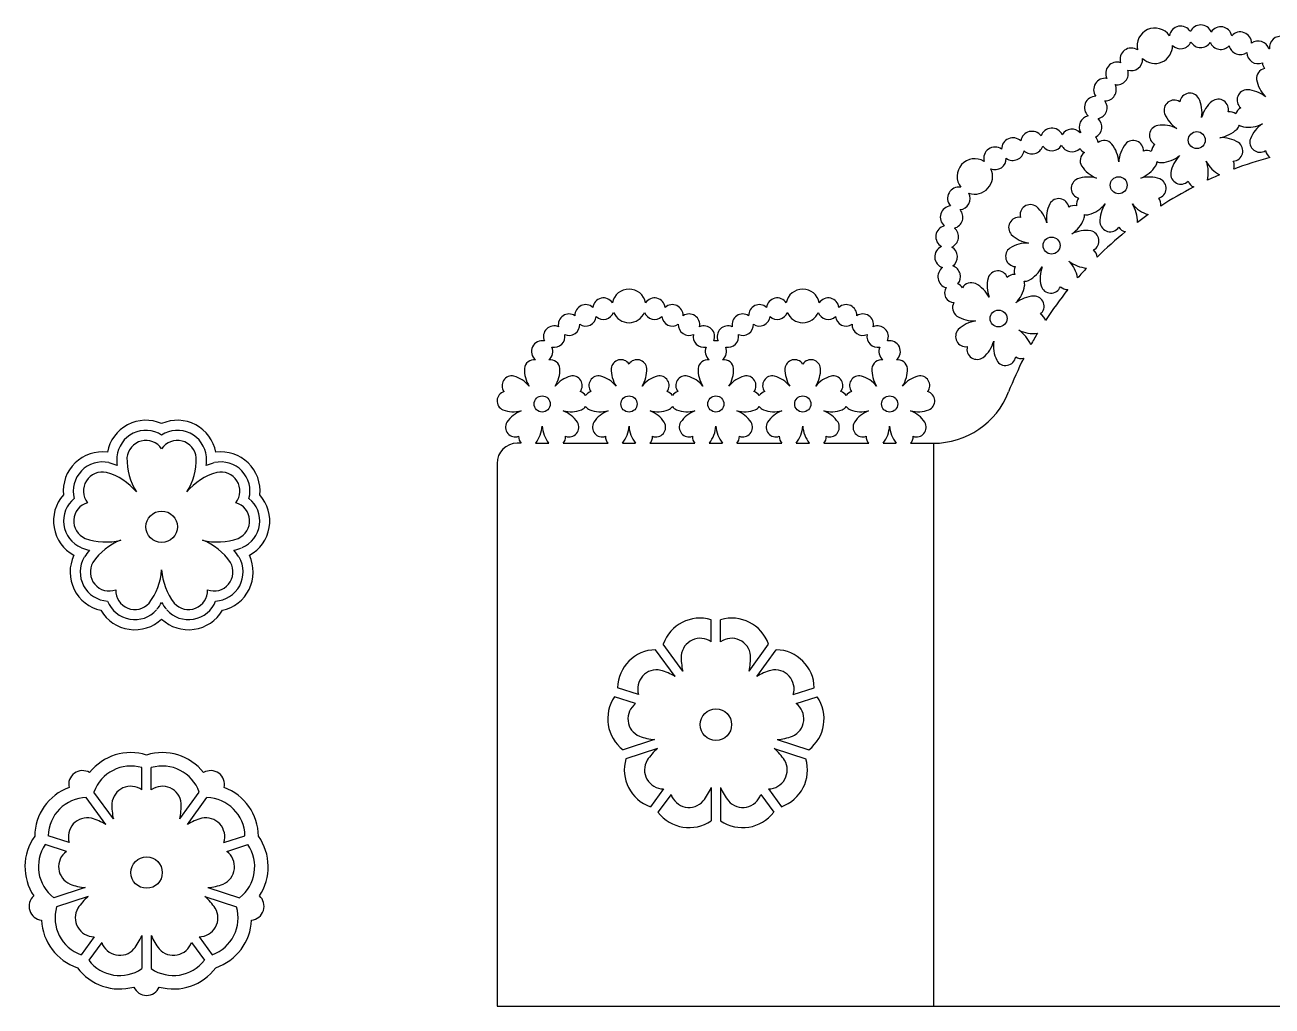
# Model space of a CAD drawing. Extents: x -262 to 68, y 38 to 190.
# Drawn here: x -262.1 to -76.9, y 38.1 to 183.9 of the extents above; entities that cross this region are included whole.
import ezdxf

# ---------------------------------------------------------------- set-up
doc = ezdxf.new("R2010")
doc.units = 0
doc.layers.get('0').update_dxf_attribs({"linetype": 'CONTINUOUS'})

msp = doc.modelspace()

# ---------------------------------------------------------------- linework, layer by layer
for p, q in [((-188.385941, 121.773206), (-188.975167, 121.773206)), ((-186.259062, 121.773206), (-184.29269, 121.773206)), ((-182.16581, 121.773206), (-175.484816, 121.773206)), ((-173.357936, 121.773206), (-171.391564, 121.773206)), ((-169.264685, 121.773206), (-162.583691, 121.773206)), ((-160.456811, 121.773206), (-158.490439, 121.773206)), ((-156.36356, 121.773206), (-149.682566, 121.773206)), ((-147.555686, 121.773206), (-145.589314, 121.773206)), ((-143.462434, 121.773206), (-136.78144, 121.773206)), ((-134.654561, 121.773206), (-132.688189, 121.773206)), ((-130.561309, 121.773206), (-127.175262, 121.773206)), ((-127.175262, 121.773206), (-127.175262, 38.138793)), ((-191.975167, 118.773206), (-191.975167, 38.138793)), ((-160.175167, 92.258281), (-160.175167, 95.549595)), ((-158.775167, 92.258281), (-158.775167, 95.549595)), ((-165.534777, 87.105426), (-168.431428, 91.092325)), ((-164.402153, 87.928326), (-167.298804, 91.915224)), ((-154.54818, 87.928326), (-151.651529, 91.915224)), ((-153.415556, 87.105426), (-150.518905, 91.092325)), ((-170.95902, 84.423353), (-174.089245, 85.440425)), ((-147.991313, 84.423353), (-144.861088, 85.440425)), ((-171.391644, 83.091874), (-174.521869, 84.108946)), ((-147.558689, 83.091874), (-144.428464, 84.108946)), ((-168.579822, 77.733741), (-173.266702, 76.210881)), ((-168.147198, 76.402262), (-172.834078, 74.879402)), ((-150.803135, 76.402262), (-146.116255, 74.879402)), ((-150.370511, 77.733741), (-145.683631, 76.210881)), ((-244.724833, 70.276579), (-244.724833, 73.567892)), ((-243.324833, 70.276579), (-243.324833, 73.567892)), ((-167.272578, 70.414694), (-169.207164, 67.751965)), ((-160.175167, 70.610242), (-160.175167, 65.682165)), ((-158.775167, 70.610242), (-158.775167, 65.682165)), ((-151.677755, 70.414694), (-149.743169, 67.751965)), ((-250.084443, 65.123724), (-252.981094, 69.110622)), ((-248.951819, 65.946623), (-251.848471, 69.933522)), ((-239.097846, 65.946623), (-236.201195, 69.933522)), ((-237.965223, 65.123724), (-235.068571, 69.110622)), ((-166.139954, 69.591795), (-168.07454, 66.929066)), ((-152.810379, 69.591795), (-150.875793, 66.929066)), ((-255.508686, 62.441651), (-258.638912, 63.458723)), ((-232.54098, 62.441651), (-229.410754, 63.458723)), ((-255.94131, 61.110172), (-259.071535, 62.127243)), ((-232.108356, 61.110172), (-228.97813, 62.127243)), ((-253.129488, 55.752039), (-257.816368, 54.229179)), ((-234.920178, 55.752039), (-230.233297, 54.229179)), ((-252.696864, 54.42056), (-257.383745, 52.8977)), ((-235.352801, 54.42056), (-230.665921, 52.8977)), ((-251.822245, 48.432992), (-253.75683, 45.770263)), ((-244.724833, 48.62854), (-244.724833, 43.700462)), ((-243.324833, 48.62854), (-243.324833, 43.700462)), ((-236.227421, 48.432992), (-234.292836, 45.770263)), ((-250.689621, 47.610092), (-252.624206, 44.947364)), ((-237.360045, 47.610092), (-235.425459, 44.947364)), ((-191.975167, 38.138793), (-126.975167, 38.138793)), ((-126.975167, 38.138793), (3.024833, 38.138793))]:
    msp.add_line(p, q)
for centre, radius in [((-88.049286, 166.820408), 1.261612), ((-99.655526, 160.119542), 1.261612), ((-109.614954, 151.152033), 1.261612), ((-117.492294, 140.309804), 1.261612), ((-185.275876, 127.611117), 1.198469), ((-172.37475, 127.611117), 1.198469), ((-159.473625, 127.611117), 1.198469), ((-146.5725, 127.611117), 1.198469), ((-133.671375, 127.611117), 1.198469), ((-241.785665, 109.3578), 2.337015), ((-159.475167, 79.955999), 2.337015), ((-244.024833, 57.974297), 2.337015)]:
    msp.add_circle(centre, radius)
for centre, radius, start, end in [((-94.290879, 180.839255), 2.632404, 34.519355, 193.480645), ((-90.459008, 182.077524), 1.682149, 30.627043, 171.333395), ((-87.473514, 182.253185), 1.682149, 21.929784, 156.107548), ((-84.495787, 181.975379), 1.682149, 12.4561, 147.410289), ((-81.604399, 181.211244), 1.682149, 0.261486, 137.936605), ((-78.939663, 179.853595), 1.682149, 18.741112, 125.741991), ((-75.598297, 180.563824), 1.682149, 78.258009, 185.330561), ((-97.775115, 178.820183), 1.682149, 56.666605, 197.372957), ((-94.290879, 180.839255), 2.632404, 226.702893, 1.297107), ((-90.459008, 182.077524), 1.682149, 224.483067, 336.107548), ((-87.473514, 182.253185), 1.682149, 210.627043, 327.410289), ((-84.495787, 181.975379), 1.682149, 201.929784, 317.936605), ((-81.604399, 181.211244), 1.682149, 192.4561, 305.741991), ((-78.939663, 179.853595), 1.682149, 180.261486, 291.638844), ((-77.050246, 178.985597), 1.439321, 98.909955, 101.886187), ((-99.903342, 176.719069), 1.682149, 71.892452, 206.070216), ((-97.775115, 178.820183), 1.682149, 251.892452, 3.516933), ((-76.884097, 178.39798), 1.439321, 184.302776, 220.021107), ((-101.689379, 174.320299), 1.682149, 80.589711, 215.5439), ((-99.903342, 176.719069), 1.682149, 260.589711, 17.372957), ((-77.663826, 175.986138), 1.520848, 102.24324, 186.598907), ((-101.689379, 174.320299), 1.682149, 270.063395, 26.070216), ((-80.547049, 172.783995), 1.520848, 89.401093, 230.222925), ((-80.866726, 169.49302), 4.823427, 51.576833, 86.010604), ((-74.424295, 176.648065), 4.823427, 189.989396, 224.423167), ((-103.056233, 171.660272), 1.682149, 90.063395, 227.738514), ((-103.056233, 171.660272), 1.682149, 282.258009, 35.5439), ((-91.402675, 171.244238), 1.520848, 57.777075, 198.598907), ((-89.092977, 172.272582), 1.520848, 29.401093, 170.222925), ((-92.102883, 170.903944), 4.823427, 351.576833, 26.010604), ((-82.685217, 168.902157), 4.823427, 129.989396, 164.423167), ((-84.878228, 171.376709), 1.520848, 345.777075, 126.598907), ((-103.83036, 168.771543), 1.682149, 102.258009, 209.258888), ((-88.371559, 172.565236), 4.823427, 201.989396, 236.423167), ((-83.186479, 169.497831), 1.520848, 52.810004, 98.222925), ((-80.811326, 170.269565), 1.520848, 117.777075, 163.189996), ((-109.580537, 166.920088), 1.682149, 24.261486, 161.936605), ((-103.83036, 168.771543), 1.682149, 296.361156, 47.738514), ((-93.55713, 167.512613), 1.520848, 101.401093, 242.222925), ((-93.18559, 164.22709), 4.823427, 63.576833, 98.010604), ((-83.186479, 169.497831), 1.520848, 317.401093, 343.189996), ((-80.811326, 170.269565), 1.520848, 232.810004, 258.598907), ((-80.439786, 173.555088), 4.823427, 261.989396, 296.423167), ((-75.625755, 165.216942), 4.823427, 123.576833, 158.010604), ((-115.366035, 165.484764), 1.682149, 45.929784, 180.107548), ((-112.532753, 166.442126), 1.682149, 36.4561, 171.410289), ((-106.593973, 166.76366), 1.682149, 42.669439, 149.741991), ((-104.449578, 166.786628), 1.439321, 126.113813, 129.090045), ((-104.124069, 166.269964), 1.439321, 7.978893, 43.697224), ((-101.809981, 165.235577), 1.520848, 41.401093, 125.75676), ((-97.501072, 165.235577), 1.520848, 357.777075, 138.598907), ((-84.411837, 162.362171), 4.823427, 57.989396, 92.423167), ((-85.418243, 171.93749), 4.823427, 279.576833, 314.010604), ((-78.656871, 166.537941), 1.520848, 161.401093, 302.222925), ((-118.021972, 164.109981), 1.682149, 54.627043, 195.333395), ((-115.366035, 165.484764), 1.682149, 234.627043, 351.410289), ((-112.532753, 166.442126), 1.682149, 225.929784, 341.936605), ((-109.580537, 166.920088), 1.682149, 216.4561, 329.741991), ((-106.593973, 166.76366), 1.682149, 204.261486, 315.638844), ((-104.124069, 166.269964), 1.439321, 208.302776, 244.021107), ((-103.855402, 163.749492), 1.520848, 126.24324, 210.598907), ((-104.469557, 163.271053), 4.823427, 3.576833, 38.010604), ((-94.841495, 163.271053), 4.823427, 141.989396, 176.423167), ((-95.455651, 163.749492), 1.520848, 64.810004, 110.222925), ((-93.292853, 164.998184), 1.520848, 129.777075, 175.189996), ((-82.736075, 165.212527), 1.520848, 273.777075, 54.598907), ((-76.347173, 165.509597), 1.520848, 189.777075, 236.446312), ((-121.018912, 161.420203), 2.632404, 58.519355, 217.480645), ((-118.021972, 164.109981), 1.682149, 248.483067, 0.107548), ((-95.455651, 163.749492), 1.520848, 329.401093, 355.189996), ((-93.292853, 164.998184), 1.520848, 244.810004, 270.598907), ((-93.612531, 168.289158), 4.823427, 273.989396, 308.423167), ((-87.170099, 161.134113), 4.823427, 135.576833, 170.010604), ((-91.165288, 161.983317), 4.823427, 346.332674, 20.423167), ((-82.369615, 165.899402), 4.823427, 207.576833, 241.667326), ((-84.000215, 163.022972), 1.520848, 339.553688, 26.222925), ((-61.975167, 108.256976), 58.015216, 105.201683, 110.798317), ((-121.018912, 161.420203), 2.632404, 250.702893, 25.297107), ((-104.140408, 156.514997), 4.823427, 75.576833, 110.010604), ((-101.165173, 165.671828), 4.823427, 213.989396, 248.423167), ((-98.145879, 165.671828), 4.823427, 291.576833, 326.010604), ((-95.170644, 156.514997), 4.823427, 69.989396, 104.423167), ((-90.40963, 161.79604), 1.520848, 173.401093, 314.222925), ((-61.975167, 108.256976), 58.015216, 113.016361, 114.983639), ((-123.380689, 158.158523), 1.682149, 80.666605, 221.372957), ((-105.186928, 159.651476), 1.520848, 113.401093, 254.222925), ((-94.124124, 159.651476), 1.520848, 285.777075, 66.598907), ((-61.975167, 108.256976), 58.015216, 117.201683, 122.798317), ((-87.936599, 161.270381), 1.520848, 201.777075, 248.446312), ((-123.380689, 158.158523), 1.682149, 275.892452, 27.516933), ((-108.571263, 156.604207), 1.520848, 9.777075, 150.598907), ((-104.405647, 157.246939), 1.520848, 141.777075, 187.189996), ((-94.905406, 157.246939), 1.520848, 351.553688, 38.222925), ((-124.470321, 155.373431), 1.682149, 95.892452, 230.070216), ((-124.470321, 155.373431), 1.682149, 284.589711, 41.372957), ((-112.786012, 155.708334), 1.520848, 53.401093, 194.222925), ((-114.979023, 153.233782), 4.823427, 15.576833, 50.010604), ((-105.561357, 155.235569), 4.823427, 153.989396, 188.423167), ((-106.261564, 155.575863), 1.520848, 76.810004, 122.222925), ((-106.261564, 155.575863), 1.520848, 341.401093, 7.189996), ((-104.405647, 157.246939), 1.520848, 256.810004, 282.598907), ((-105.402571, 160.399533), 4.823427, 285.989396, 320.423167), ((-97.613305, 154.7403), 4.823427, 147.576833, 182.010604), ((-93.908482, 160.399533), 4.823427, 219.576833, 253.667326), ((-101.697748, 154.7403), 4.823427, 358.332674, 32.423167), ((-61.975167, 108.256976), 58.015216, 125.016361, 126.983639), ((-125.126279, 152.455599), 1.682149, 104.589711, 239.5439), ((-125.126279, 152.455599), 1.682149, 294.063395, 50.070216), ((-114.477761, 153.829457), 1.520848, 81.777075, 222.598907), ((-109.292681, 156.896862), 4.823427, 303.576833, 338.010604), ((-100.919666, 154.714226), 1.520848, 185.401093, 326.222925), ((-98.391386, 154.714226), 1.520848, 213.777075, 260.446312), ((-112.245997, 156.269115), 4.823427, 225.989396, 260.423167), ((-104.47865, 148.558715), 4.823427, 81.989396, 116.423167), ((-104.10711, 151.844238), 1.520848, 297.777075, 78.598907), ((-61.975167, 108.256976), 58.015216, 129.201683, 134.798317), ((-125.293032, 149.469594), 1.682149, 114.063395, 251.738514), ((-125.293032, 149.469594), 1.682149, 306.258009, 59.5439), ((-114.928165, 149.544152), 1.520848, 125.401093, 266.222925), ((-113.252403, 146.693796), 4.823427, 87.576833, 122.010604), ((-104.371387, 149.329809), 1.520848, 3.553688, 50.222925), ((-104.051709, 152.620783), 4.823427, 231.576833, 265.667326), ((-110.49414, 145.465739), 4.823427, 10.332674, 44.423167), ((-124.82528, 146.515743), 1.682149, 126.258009, 254.246023), ((-124.82528, 146.515743), 1.682149, 320.361156, 71.738514), ((-117.604981, 145.859831), 1.520848, 21.777075, 162.598907), ((-115.13195, 145.334172), 1.520848, 88.810004, 134.222925), ((-113.664025, 147.354598), 1.520848, 153.777075, 199.189996), ((-115.294625, 150.231028), 4.823427, 297.989396, 332.423167), ((-106.498952, 146.314942), 4.823427, 159.576833, 194.010604), ((-61.975167, 108.256976), 58.015216, 137.016361, 138.983639), ((-172.37475, 142.1842), 2.49289, 10.519355, 169.480645), ((-146.5725, 142.1842), 2.49289, 10.519355, 169.480645), ((-124.076113, 144.110974), 1.439321, 146.909955, 268.021107), ((-124.076113, 144.110974), 1.439321, 31.978893, 67.697224), ((-121.541365, 144.10724), 1.520848, 65.401093, 149.75676), ((-123.171965, 141.23081), 4.823427, 27.576833, 62.010604), ((-114.376292, 145.146896), 4.823427, 165.989396, 200.423167), ((-118.371481, 145.996099), 4.823427, 315.576833, 350.010604), ((-113.664025, 147.354598), 1.520848, 268.810004, 294.598907), ((-115.13195, 145.334172), 1.520848, 353.401093, 19.189996), ((-109.727641, 145.602007), 1.520848, 197.401093, 338.222925), ((-61.975167, 108.256976), 58.015216, 141.201683, 146.798317), ((-107.25461, 146.127666), 1.520848, 225.777075, 272.446312), ((-176.16677, 141.779501), 1.592998, 32.666605, 173.372957), ((-168.582731, 141.779501), 1.592998, 6.627043, 147.333395), ((-150.364519, 141.779501), 1.592998, 32.666605, 173.372957), ((-142.780481, 141.779501), 1.592998, 6.627043, 147.333395), ((-122.805505, 141.917685), 1.520848, 150.24324, 234.598907), ((-111.92905, 138.841054), 4.823427, 93.989396, 128.423167), ((-112.248727, 142.132029), 1.520848, 309.777075, 90.598907), ((-181.286379, 139.394218), 1.592998, 56.589711, 191.5439), ((-178.817267, 140.781517), 1.592998, 47.892452, 182.070216), ((-176.16677, 141.779501), 1.592998, 227.892452, 339.516933), ((-172.37475, 142.1842), 2.49289, 202.702893, 337.297107), ((-168.582731, 141.779501), 1.592998, 200.483067, 312.107548), ((-165.932233, 140.781517), 1.592998, 357.929784, 132.107548), ((-163.463122, 139.394218), 1.592998, 348.4561, 123.410289), ((-155.484128, 139.394218), 1.592998, 56.589711, 191.5439), ((-153.015017, 140.781517), 1.592998, 47.892452, 182.070216), ((-150.364519, 141.779501), 1.592998, 227.892452, 339.516933), ((-146.5725, 142.1842), 2.49289, 202.702893, 337.297107), ((-142.780481, 141.779501), 1.592998, 200.483067, 312.107548), ((-140.129983, 140.781517), 1.592998, 357.929784, 132.107548), ((-137.660872, 139.394218), 1.592998, 348.4561, 123.410289), ((-111.98445, 139.617599), 1.520848, 15.553688, 62.222925), ((-183.493473, 137.619437), 1.592998, 66.063395, 203.738514), ((-181.286379, 139.394218), 1.592998, 246.063395, 2.070216), ((-178.817267, 140.781517), 1.592998, 236.589711, 353.372957), ((-165.932233, 140.781517), 1.592998, 186.627043, 303.410289), ((-163.463122, 139.394218), 1.592998, 177.929784, 293.936605), ((-161.256028, 137.619437), 1.592998, 336.261486, 113.936605), ((-157.691223, 137.619437), 1.592998, 66.063395, 203.738514), ((-155.484128, 139.394218), 1.592998, 246.063395, 2.070216), ((-153.015017, 140.781517), 1.592998, 236.589711, 353.372957), ((-140.129983, 140.781517), 1.592998, 186.627043, 303.410289), ((-137.660872, 139.394218), 1.592998, 177.929784, 293.936605), ((-135.453778, 137.619437), 1.592998, 336.261486, 113.936605), ((-121.129743, 144.768041), 4.823427, 237.989396, 272.423167), ((-120.123337, 135.192723), 4.823427, 99.576833, 134.010604), ((-183.493473, 137.619437), 1.592998, 258.258009, 11.5439), ((-161.256028, 137.619437), 1.592998, 168.4561, 281.742162), ((-157.691223, 137.619437), 1.592998, 258.258009, 11.5439), ((-135.453778, 137.619437), 1.592998, 168.4561, 281.741991), ((-122.355101, 137.632381), 1.520848, 137.401093, 278.222925), ((-117.170021, 134.564976), 4.823427, 22.332674, 56.423167), ((-112.35599, 142.903122), 4.823427, 243.576833, 277.667326), ((-61.975167, 108.256976), 58.015216, 149.016361, 150.983639), ((-185.275873, 135.418492), 1.592998, 78.258009, 231.246459), ((-185.275873, 135.418492), 1.592998, 308.753583, 23.738514), ((-159.473623, 135.418492), 1.592998, 156.261448, 231.246459), ((-159.473623, 135.418492), 1.592998, 78.258009, 101.742162), ((-159.473623, 135.418492), 1.592998, 308.753583, 23.738514), ((-133.671377, 135.418492), 1.592998, 156.261486, 231.246417), ((-133.671377, 135.418492), 1.592998, 308.753541, 101.741991), ((-120.663352, 135.753503), 1.520848, 165.777075, 306.598907), ((-122.856363, 138.228055), 4.823427, 309.989396, 344.423167), ((-113.438697, 136.226269), 4.823427, 171.576833, 206.010604), ((-186.476746, 132.745901), 1.444731, 81.894516, 174.598907), ((-184.075005, 132.745901), 1.444731, 5.401093, 98.105279), ((-184.075005, 132.745901), 1.444731, 97.714792, 98.105279), ((-173.575621, 132.745901), 1.444731, 33.777075, 174.598907), ((-171.17388, 132.745901), 1.444731, 5.401093, 146.222925), ((-160.674496, 132.745901), 1.444731, 81.894516, 174.598907), ((-160.674496, 132.745901), 1.444731, 81.894516, 82.285208), ((-158.272755, 132.745901), 1.444731, 5.401093, 98.105279), ((-147.773371, 132.745901), 1.444731, 33.777075, 174.598907), ((-145.371629, 132.745901), 1.444731, 5.401093, 146.222925), ((-134.872246, 132.745901), 1.444731, 81.894721, 174.598907), ((-132.470504, 132.745901), 1.444731, 5.401093, 98.105484), ((-132.470504, 132.745901), 1.444731, 97.714792, 98.105484), ((-116.448603, 134.857631), 1.520848, 209.401093, 350.222925), ((-61.975167, 108.256976), 58.015216, 153.201683, 158.626978), ((-114.138905, 135.885975), 1.520848, 237.777075, 284.446312), ((-189.788256, 130.339948), 1.444731, 77.401093, 218.222925), ((-190.735285, 127.345139), 4.582018, 39.576833, 74.010604), ((-183.335866, 132.721132), 4.582018, 177.989396, 212.423167), ((-187.215886, 132.721132), 4.582018, 327.576833, 2.010604), ((-179.816466, 127.345139), 4.582018, 105.989396, 140.423167), ((-180.763495, 130.339948), 1.444731, 321.777075, 102.598907), ((-176.887131, 130.339948), 1.444731, 77.401093, 218.222925), ((-177.83416, 127.345139), 4.582018, 39.576833, 74.010604), ((-170.43474, 132.721132), 4.582018, 177.989396, 212.423167), ((-174.31476, 132.721132), 4.582018, 327.576833, 2.010604), ((-166.915341, 127.345139), 4.582018, 105.989396, 140.423167), ((-167.86237, 130.339948), 1.444731, 321.777075, 102.598907), ((-163.986006, 130.339948), 1.444731, 77.401093, 218.222925), ((-164.933035, 127.345139), 4.582018, 39.576833, 74.010604), ((-157.533615, 132.721132), 4.582018, 177.989396, 212.423167), ((-161.413635, 132.721132), 4.582018, 327.576833, 2.010604), ((-154.014216, 127.345139), 4.582018, 105.989396, 140.423167), ((-154.961244, 130.339948), 1.444731, 321.777075, 102.598907), ((-151.084881, 130.339948), 1.444731, 77.401093, 218.222925), ((-152.03191, 127.345139), 4.582018, 39.576833, 74.010604), ((-144.63249, 132.721132), 4.582018, 177.989396, 212.423167), ((-148.51251, 132.721132), 4.582018, 327.576833, 2.010604), ((-141.11309, 127.345139), 4.582018, 105.989396, 140.423167), ((-142.060119, 130.339948), 1.444731, 321.777075, 102.598907), ((-138.183756, 130.339948), 1.444731, 77.401093, 218.222925), ((-139.130785, 127.345139), 4.582018, 39.576833, 74.010604), ((-131.731365, 132.721132), 4.582018, 177.989396, 212.423167), ((-135.611385, 132.721132), 4.582018, 327.576833, 2.010604), ((-128.211965, 127.345139), 4.582018, 105.989396, 140.423167), ((-129.158994, 130.339948), 1.444731, 321.777075, 102.598907), ((-190.530435, 128.055757), 1.444731, 105.777075, 246.598907), ((-180.021316, 128.055757), 1.444731, 34.122754, 74.222925), ((-177.62931, 128.055757), 1.444731, 105.777075, 145.877246), ((-167.120191, 128.055757), 1.444731, 34.122754, 74.222925), ((-164.728185, 128.055757), 1.444731, 105.777075, 145.877246), ((-154.219065, 128.055757), 1.444731, 34.122754, 74.222925), ((-151.82706, 128.055757), 1.444731, 105.777075, 145.877246), ((-141.31794, 128.055757), 1.444731, 34.122754, 74.222925), ((-138.925935, 128.055757), 1.444731, 105.777075, 145.877246), ((-128.416815, 128.055757), 1.444731, 293.401093, 74.222925), ((-127.175262, 133.773206), 12, 270, 338.626978), ((-189.536293, 131.035258), 4.582018, 249.989396, 284.423167), ((-186.709966, 122.336718), 4.582018, 111.576833, 146.010604), ((-181.015458, 131.035258), 4.582018, 255.576833, 290.010604), ((-183.841785, 122.336718), 4.582018, 33.989396, 68.423167), ((-180.021316, 128.055757), 1.444731, 293.401093, 325.877246), ((-177.62931, 128.055757), 1.444731, 214.122754, 246.598907), ((-176.635168, 131.035258), 4.582018, 249.989396, 284.423167), ((-173.808841, 122.336718), 4.582018, 111.576833, 146.010604), ((-168.114333, 131.035258), 4.582018, 255.576833, 290.010604), ((-170.94066, 122.336718), 4.582018, 33.989396, 68.423167), ((-167.120191, 128.055757), 1.444731, 293.401093, 325.877246), ((-164.728185, 128.055757), 1.444731, 214.122754, 246.598907), ((-163.734043, 131.035258), 4.582018, 249.989396, 284.423167), ((-160.907716, 122.336718), 4.582018, 111.576833, 146.010604), ((-155.213208, 131.035258), 4.582018, 255.576833, 290.010604), ((-158.039535, 122.336718), 4.582018, 33.989396, 68.423167), ((-154.219065, 128.055757), 1.444731, 293.401093, 325.877246), ((-151.82706, 128.055757), 1.444731, 214.122754, 246.598907), ((-150.832918, 131.035258), 4.582018, 249.989396, 284.423167), ((-148.006591, 122.336718), 4.582018, 111.576833, 146.010604), ((-142.312083, 131.035258), 4.582018, 255.576833, 290.010604), ((-145.138409, 122.336718), 4.582018, 33.989396, 68.423167), ((-141.31794, 128.055757), 1.444731, 293.401093, 325.877246), ((-138.925935, 128.055757), 1.444731, 214.122754, 246.598907), ((-137.931792, 131.035258), 4.582018, 249.989396, 284.423167), ((-135.105466, 122.336718), 4.582018, 111.576833, 146.010604), ((-129.410957, 131.035258), 4.582018, 255.576833, 290.010604), ((-132.237284, 122.336718), 4.582018, 33.989396, 68.423167), ((-244.127363, 119.37063), 5.817226, 66.262596, 169.31841), ((-239.443967, 119.37063), 5.817226, 10.68159, 113.737404), ((-189.265551, 124.162843), 1.444731, 149.401093, 290.222925), ((-189.848968, 124.617337), 4.582018, 321.989396, 356.423167), ((-180.702783, 124.617337), 4.582018, 183.576833, 218.010604), ((-181.2862, 124.162843), 1.444731, 249.777075, 30.598907), ((-176.364426, 124.162843), 1.444731, 149.401093, 290.222925), ((-176.947843, 124.617337), 4.582018, 321.989396, 356.423167), ((-167.801658, 124.617337), 4.582018, 183.576833, 218.010604), ((-168.385075, 124.162843), 1.444731, 249.777075, 30.598907), ((-163.463301, 124.162843), 1.444731, 149.401093, 290.222925), ((-164.046718, 124.617337), 4.582018, 321.989396, 356.423167), ((-154.900532, 124.617337), 4.582018, 183.576833, 218.010604), ((-155.48395, 124.162843), 1.444731, 249.777075, 30.598907), ((-150.562175, 124.162843), 1.444731, 149.401093, 290.222925), ((-151.145593, 124.617337), 4.582018, 321.989396, 356.423167), ((-141.999407, 124.617337), 4.582018, 183.576833, 218.010604), ((-142.582825, 124.162843), 1.444731, 249.777075, 30.598907), ((-137.66105, 124.162843), 1.444731, 149.401093, 290.222925), ((-138.244468, 124.617337), 4.582018, 321.989396, 356.423167), ((-129.098282, 124.617337), 4.582018, 183.576833, 218.010604), ((-129.681699, 124.162843), 1.444731, 249.777075, 30.598907), ((-244.127363, 119.37063), 4.317226, 57.152287, 174.598907), ((-239.443967, 119.37063), 4.317226, 5.401093, 122.847713), ((-187.322501, 122.751135), 1.444731, 177.777075, 222.601329), ((-183.22925, 122.751135), 1.444731, 317.398671, 2.222925), ((-174.421376, 122.751135), 1.444731, 177.777075, 222.601329), ((-170.328125, 122.751135), 1.444731, 317.398671, 2.222925), ((-161.520251, 122.751135), 1.444731, 177.777075, 222.601329), ((-157.426999, 122.751135), 1.444731, 317.398671, 2.222925), ((-148.619126, 122.751135), 1.444731, 177.777075, 222.601329), ((-144.525874, 122.751135), 1.444731, 317.398671, 2.222925), ((-135.718001, 122.751135), 1.444731, 177.777075, 222.601329), ((-131.624749, 122.751135), 1.444731, 317.398671, 2.222925), ((-250.584808, 114.679021), 5.817226, 82.68159, 185.737404), ((-244.127363, 119.37063), 2.817226, 33.777075, 174.598907), ((-239.443967, 119.37063), 2.817226, 5.401093, 146.222925), ((-232.986522, 114.679021), 5.817226, 354.262596, 97.31841), ((-188.975167, 118.773206), 3, 90, 180), ((-187.322501, 122.751135), 1.444731, 317.398671, 318.598907), ((-183.22925, 122.751135), 1.444731, 221.401093, 222.601329), ((-174.421376, 122.751135), 1.444731, 317.398671, 318.598907), ((-170.328125, 122.751135), 1.444731, 221.401093, 222.601329), ((-161.520251, 122.751135), 1.444731, 317.398671, 318.598907), ((-157.426999, 122.751135), 1.444731, 221.401093, 222.601329), ((-148.619126, 122.751135), 1.444731, 317.398671, 318.598907), ((-144.525874, 122.751135), 1.444731, 221.401093, 222.601329), ((-135.718001, 122.751135), 1.444731, 317.398671, 318.598907), ((-131.624749, 122.751135), 1.444731, 221.401093, 222.601329), ((-250.584808, 114.679021), 4.317226, 77.401093, 194.847713), ((-252.431514, 108.839144), 10.434936, 67.286175, 74.010604), ((-238.002646, 119.32233), 10.434936, 177.989396, 184.713825), ((-238.002646, 119.32233), 8.934936, 177.989396, 212.423167), ((-245.568685, 119.32233), 8.934936, 327.576833, 2.010604), ((-245.568685, 119.32233), 10.434936, 355.286175, 2.010604), ((-231.139816, 108.839144), 10.434936, 105.989396, 112.713825), ((-232.986522, 114.679021), 4.317226, 345.152287, 102.598907), ((-250.584808, 114.679021), 2.817226, 77.401093, 218.222925), ((-252.431514, 108.839144), 8.934936, 39.576833, 74.010604), ((-231.139816, 108.839144), 8.934936, 105.989396, 140.423167), ((-232.986522, 114.679021), 2.817226, 321.777075, 102.598907), ((-252.032057, 110.224847), 5.817226, 138.262596, 241.31841), ((-252.032057, 110.224847), 4.317226, 129.152287, 246.598907), ((-231.539274, 110.224847), 4.317226, 293.401093, 50.847713), ((-231.539274, 110.224847), 5.817226, 298.68159, 41.737404), ((-252.032057, 110.224847), 2.817226, 105.777075, 246.598907), ((-231.539274, 110.224847), 2.817226, 293.401093, 74.222925), ((-250.093479, 116.034874), 8.934936, 249.989396, 284.423167), ((-233.477851, 116.034874), 8.934936, 255.576833, 290.010604), ((-250.093479, 116.034874), 10.434936, 249.989396, 256.713825), ((-244.582142, 99.072722), 10.434936, 139.286175, 146.010604), ((-244.582142, 99.072722), 8.934936, 111.576833, 146.010604), ((-238.989188, 99.072722), 8.934936, 33.989396, 68.423167), ((-233.477851, 116.034874), 10.434936, 283.286175, 290.010604), ((-238.989188, 99.072722), 10.434936, 33.989396, 40.713825), ((-249.565532, 102.633666), 5.817226, 154.68159, 257.737404), ((-249.565532, 102.633666), 4.317226, 149.401093, 266.847713), ((-249.565532, 102.633666), 2.817226, 149.401093, 290.222925), ((-234.005798, 102.633666), 2.817226, 249.777075, 30.598907), ((-234.005798, 102.633666), 4.317226, 273.152287, 30.598907), ((-234.005798, 102.633666), 5.817226, 282.262596, 25.31841), ((-250.703196, 103.519928), 8.934936, 321.989396, 356.423167), ((-232.868134, 103.519928), 8.934936, 183.576833, 218.010604), ((-245.776585, 99.880835), 4.317226, 201.152287, 318.598907), ((-245.776585, 99.880835), 2.817226, 177.777075, 318.598907), ((-237.794745, 99.880835), 4.317226, 221.401093, 338.847713), ((-237.794745, 99.880835), 2.817226, 221.401093, 2.222925), ((-245.776585, 99.880835), 5.817226, 210.262596, 313.31841), ((-250.703196, 103.519928), 10.434936, 321.989396, 328.713825), ((-232.868134, 103.519928), 10.434936, 211.286175, 218.010604), ((-237.794745, 99.880835), 5.817226, 226.68159, 329.737404), ((-161.816864, 89.968829), 5.817226, 73.607661, 160.452296), ((-157.133469, 89.968829), 5.817226, 19.547704, 106.392339), ((-161.816864, 89.968829), 2.817226, 54.356818, 174.598907), ((-157.133469, 89.968829), 2.817226, 5.401093, 125.643182), ((-168.274309, 85.277221), 5.817226, 91.547704, 178.392339), ((-150.676024, 85.277221), 5.817226, 1.607661, 88.452296), ((-155.692147, 89.92053), 8.934936, 177.989396, 192.883414), ((-163.258186, 89.92053), 8.934936, 347.116586, 2.010604), ((-168.274309, 85.277221), 2.817226, 77.401093, 197.643182), ((-170.121015, 79.437343), 8.934936, 59.116586, 74.010604), ((-148.829318, 79.437343), 8.934936, 105.989396, 120.883414), ((-150.676024, 85.277221), 2.817226, 342.356818, 102.598907), ((-169.721558, 80.823047), 5.817226, 145.607661, 232.452296), ((-149.228775, 80.823047), 5.817226, 307.547704, 34.392339), ((-169.721558, 80.823047), 2.817226, 126.356818, 246.598907), ((-149.228775, 80.823047), 2.817226, 293.401093, 53.643182), ((-167.782981, 86.633074), 8.934936, 249.989396, 264.883414), ((-151.167352, 86.633074), 8.934936, 275.116586, 290.010604), ((-162.271643, 69.670922), 8.934936, 131.116586, 146.010604), ((-156.67869, 69.670922), 8.934936, 33.989396, 48.883414), ((-246.366531, 67.987127), 7.817226, 72.569055, 141.643772), ((-241.683135, 67.987127), 7.817226, 38.356228, 107.430945), ((-167.255034, 73.231865), 5.817226, 163.547704, 250.392339), ((-167.255034, 73.231865), 2.817226, 149.401093, 269.643182), ((-151.695299, 73.231865), 2.817226, 270.356818, 30.598907), ((-151.695299, 73.231865), 5.817226, 289.607661, 16.452296), ((-253.546183, 71.079312), 2.048186, 59.171421, 192.828579), ((-246.366531, 67.987127), 5.817226, 73.607661, 160.452296), ((-241.683135, 67.987127), 5.817226, 19.547704, 106.392339), ((-234.503482, 71.079312), 2.048186, 347.171421, 120.828579), ((-252.823975, 63.295519), 7.817226, 110.356228, 179.430945), ((-246.366531, 67.987127), 2.817226, 54.356818, 174.598907), ((-241.683135, 67.987127), 2.817226, 5.401093, 125.643182), ((-235.22569, 63.295519), 7.817226, 0.569055, 69.643772), ((-168.392698, 74.118128), 8.934936, 321.989396, 336.883414), ((-150.557635, 74.118128), 8.934936, 203.116586, 218.010604), ((-252.823975, 63.295519), 5.817226, 91.547704, 178.392339), ((-235.22569, 63.295519), 5.817226, 1.607661, 88.452296), ((-163.466087, 70.479034), 2.817226, 198.356818, 318.598907), ((-155.484246, 70.479034), 2.817226, 221.401093, 341.643182), ((-240.241813, 67.938827), 8.934936, 177.989396, 192.883414), ((-247.807852, 67.938827), 8.934936, 347.116586, 2.010604), ((-163.466087, 70.479034), 5.817226, 217.607661, 304.452296), ((-155.484246, 70.479034), 5.817226, 235.547704, 322.392339), ((-252.823975, 63.295519), 2.817226, 77.401093, 197.643182), ((-254.670682, 57.455641), 8.934936, 59.116586, 74.010604), ((-233.378984, 57.455641), 8.934936, 105.989396, 120.883414), ((-235.22569, 63.295519), 2.817226, 342.356818, 102.598907), ((-254.271224, 58.841345), 7.817226, 144.569055, 213.643772), ((-233.778441, 58.841345), 7.817226, 326.356228, 35.430945), ((-254.271224, 58.841345), 5.817226, 145.607661, 232.452296), ((-233.778441, 58.841345), 5.817226, 307.547704, 34.392339), ((-254.271224, 58.841345), 2.817226, 126.356818, 246.598907), ((-233.778441, 58.841345), 2.817226, 293.401093, 53.643182), ((-252.332647, 64.651372), 8.934936, 249.989396, 264.883414), ((-235.717019, 64.651372), 8.934936, 275.116586, 290.010604), ((-259.430702, 52.968627), 2.048186, 131.171421, 264.828579), ((-246.82131, 47.68922), 8.934936, 131.116586, 146.010604), ((-241.228356, 47.68922), 8.934936, 33.989396, 48.883414), ((-228.618964, 52.968627), 2.048186, 275.171421, 48.828579), ((-251.8047, 51.250163), 5.817226, 163.547704, 250.392339), ((-251.8047, 51.250163), 2.817226, 149.401093, 269.643182), ((-236.244966, 51.250163), 2.817226, 270.356818, 30.598907), ((-236.244966, 51.250163), 5.817226, 289.607661, 16.452296), ((-251.8047, 51.250163), 7.817226, 182.356228, 251.430945), ((-236.244966, 51.250163), 7.817226, 288.569055, 357.643772), ((-252.942364, 52.136426), 8.934936, 321.989396, 336.883414), ((-235.107302, 52.136426), 8.934936, 203.116586, 218.010604), ((-248.015753, 48.497332), 2.817226, 198.356818, 318.598907), ((-240.033913, 48.497332), 2.817226, 221.401093, 341.643182), ((-248.015753, 48.497332), 5.817226, 217.607661, 304.452296), ((-240.033913, 48.497332), 5.817226, 235.547704, 322.392339), ((-248.015753, 48.497332), 7.817226, 216.569055, 285.643772), ((-240.033913, 48.497332), 7.817226, 254.356228, 323.430945), ((-244.024833, 41.775608), 2.048186, 203.171421, 336.828579)]:
    msp.add_arc(centre, radius, start, end)

doc.saveas('drawing.dxf')
